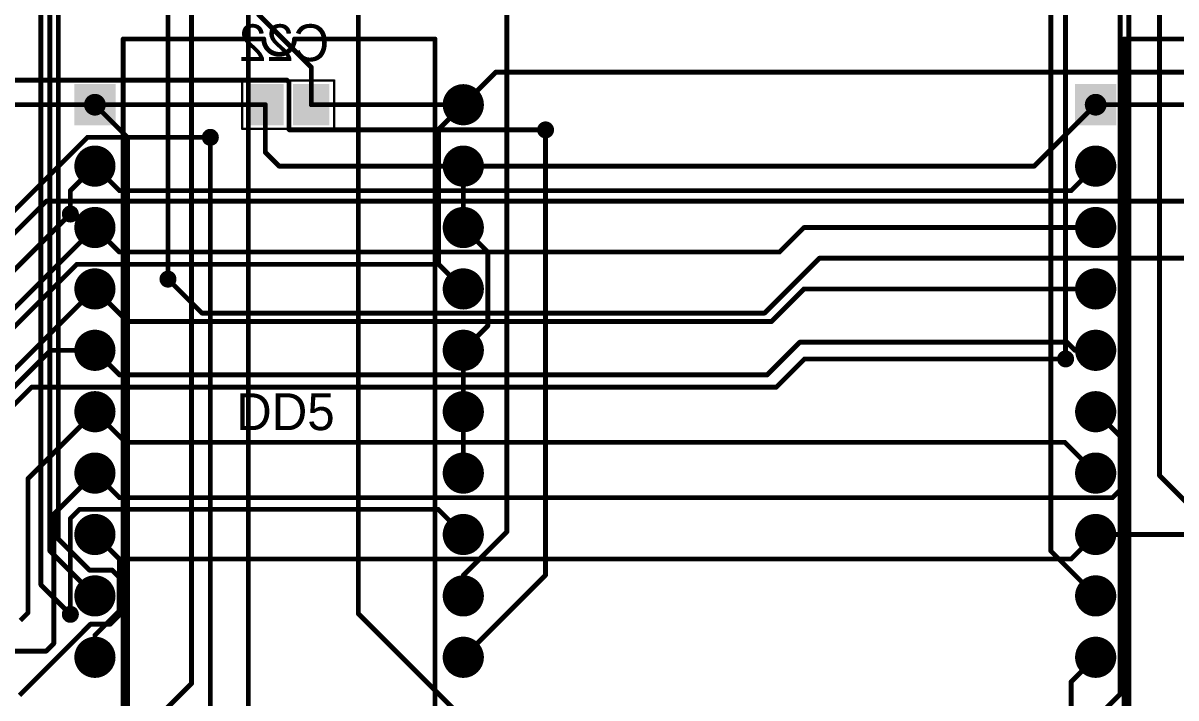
# Model space of a CAD drawing. Header units: millimetres. Extents: x 242 to 402, y 147 to 267.
# Drawn here: x 299.92 to 347.62, y 172.69 to 200.61 of the extents above; entities that cross this region are included whole.
import ezdxf

# ---------------------------------------------------------------- set-up
doc = ezdxf.new("R2010")
doc.units = ezdxf.units.MM
for name, color, linetype in [('BottomLayer', 5, 'Continuous'), ('BottomOverlay', 54, 'Continuous'), ('BottomPaste', 16, 'Continuous'), ('BottomSolder', 6, 'Continuous'), ('MultiLayer', 9, 'Continuous'), ('PadHoleLayer', 156, 'Continuous'), ('TopLayer', 1, 'Continuous'), ('TopOverlay', 2, 'Continuous'), ('TopSolder', 216, 'Continuous'), ('ViaHoleLayer', 16, 'Continuous')]:
    doc.layers.add(name, color=color, linetype=linetype)

msp = doc.modelspace()

# ---------------------------------------------------------------- linework, layer by layer
at = {"layer": 'BottomLayer', "const_width": 0.2}
for points in [[(309.639, 200.99), (311.846, 198.783)], [(311.846, 197.231), (311.846, 198.783)], [(318.135, 197.231), (319.485, 198.581)], [(319.485, 198.581), (352.762, 198.581)], [(294.97, 198.247), (310.845, 198.247)], [(310.845, 198.247), (310.921, 198.171)], [(310.921, 196.215), (310.921, 198.171)], [(296.761, 197.231), (302.895, 197.231)], [(302.895, 197.231), (309.946, 197.231)], [(309.946, 195.26), (309.946, 197.231)], [(311.846, 197.231), (318.135, 197.231)], [(341.757, 194.691), (344.297, 197.231)], [(344.297, 197.231), (351.221, 197.231)], [(310.921, 196.215), (310.947, 196.19)], [(310.947, 196.19), (321.539, 196.19)], [(295.809, 189.104), (302.586, 195.881)], [(302.586, 195.881), (307.67, 195.881)], [(309.946, 195.26), (310.515, 194.691)], [(302.895, 194.691), (303.911, 193.675)], [(310.515, 194.691), (318.135, 194.691)], [(318.135, 194.691), (341.757, 194.691)], [(343.281, 193.675), (344.297, 194.691)], [(303.911, 193.675), (343.281, 193.675)], [(296.159, 188.514), (300.888, 193.243)], [(300.888, 193.243), (356.514, 193.243)], [(292.049, 182.88), (301.879, 192.71)], [(291.027, 180.283), (302.895, 192.151)], [(302.895, 192.151), (303.911, 191.135)], [(331.216, 191.135), (332.232, 192.151)], [(332.232, 192.151), (344.297, 192.151)], [(303.911, 191.135), (331.216, 191.135)], [(330.597, 188.611), (332.867, 190.881)], [(332.867, 190.881), (360.718, 190.881)], [(293.563, 182.044), (302.146, 190.627)], [(302.146, 190.627), (317.119, 190.627)], [(317.119, 190.627), (318.135, 189.611)], [(305.918, 190.017), (307.324, 188.611)], [(293.841, 180.557), (302.895, 189.611)], [(302.895, 189.611), (304.245, 188.261)], [(330.882, 188.261), (332.232, 189.611)], [(332.232, 189.611), (344.297, 189.611)], [(307.324, 188.611), (330.597, 188.611)], [(304.245, 188.261), (330.882, 188.261)], [(330.708, 186.055), (332.061, 187.408)], [(332.061, 187.408), (343.106, 187.408)], [(343.106, 187.408), (343.443, 187.071)], [(294.191, 180.195), (301.067, 187.071)], [(301.067, 187.071), (302.895, 187.071)], [(302.895, 187.071), (303.911, 186.055)], [(343.443, 187.071), (344.297, 187.071)], [(331.089, 185.547), (332.257, 186.715)], [(332.257, 186.715), (343.052, 186.715)], [(303.911, 186.055), (330.708, 186.055)], [(295.123, 180.391), (300.279, 185.547)], [(300.279, 185.547), (331.089, 185.547)], [(300.126, 181.762), (302.895, 184.531)], [(302.895, 184.531), (304.165, 183.261)], [(344.297, 184.531), (345.313, 183.515)], [(304.165, 183.261), (343.027, 183.261)], [(343.027, 183.261), (344.297, 181.991)], [(345.313, 181.292), (345.313, 183.515)], [(300.126, 176.213), (300.126, 181.762)], [(301.193, 180.289), (302.895, 181.991)], [(302.895, 181.991), (303.911, 180.975)], [(344.995, 180.975), (345.313, 181.292)], [(303.911, 180.975), (344.995, 180.975)], [(301.193, 174.942), (301.193, 180.289)], [(301.879, 180.111), (302.26, 180.492)], [(302.26, 180.492), (317.094, 180.492)], [(317.094, 180.492), (318.135, 179.451)], [(301.879, 176.149), (301.879, 180.111)], [(302.895, 179.451), (303.911, 178.435)], [(343.281, 178.435), (344.297, 179.451)], [(344.297, 179.451), (352.577, 179.451)], [(303.911, 178.435), (343.281, 178.435)], [(303.911, 176.124), (303.911, 178.435)], [(299.809, 175.895), (300.126, 176.213)], [(303.53, 175.743), (303.911, 176.124)], [(299.771, 172.796), (302.717, 175.743)], [(302.717, 175.743), (303.53, 175.743)], [(296.913, 174.625), (300.876, 174.625)], [(300.876, 174.625), (301.193, 174.942)]]:
    msp.add_lwpolyline(points, dxfattribs=at)
at = {"layer": 'BottomLayer'}
for points, const_width in [([(311.796, 198.783, 1), (311.896, 198.783, 1)], 0.1), ([(311.796, 198.783, 1), (311.896, 198.783, 1)], 0.1), ([(319.435, 198.581, 1), (319.535, 198.581, 1)], 0.1), ([(319.435, 198.581, 1), (319.535, 198.581, 1)], 0.1), ([(310.795, 198.247, 1), (310.895, 198.247, 1)], 0.1), ([(310.795, 198.247, 1), (310.895, 198.247, 1)], 0.1), ([(310.871, 198.171, 1), (310.971, 198.171, 1)], 0.1), ([(310.871, 198.171, 1), (310.971, 198.171, 1)], 0.1), ([(317.76, 197.231, 1), (318.51, 197.231, 1)], 0.75), ([(302.845, 197.231, 1), (302.945, 197.231, 1)], 0.1), ([(302.845, 197.231, 1), (302.945, 197.231, 1)], 0.1), ([(309.896, 197.231, 1), (309.996, 197.231, 1)], 0.1), ([(309.896, 197.231, 1), (309.996, 197.231, 1)], 0.1), ([(311.796, 197.231, 1), (311.896, 197.231, 1)], 0.1), ([(311.796, 197.231, 1), (311.896, 197.231, 1)], 0.1), ([(318.085, 197.231, 1), (318.185, 197.231, 1)], 0.1), ([(318.085, 197.231, 1), (318.185, 197.231, 1)], 0.1), ([(344.247, 197.231, 1), (344.347, 197.231, 1)], 0.1), ([(344.247, 197.231, 1), (344.347, 197.231, 1)], 0.1), ([(307.545, 195.881, 1), (307.795, 195.881, 1)], 0.25), ([(310.871, 196.215, 1), (310.971, 196.215, 1)], 0.1), ([(310.871, 196.215, 1), (310.971, 196.215, 1)], 0.1), ([(310.897, 196.19, 1), (310.997, 196.19, 1)], 0.1), ([(310.897, 196.19, 1), (310.997, 196.19, 1)], 0.1), ([(321.414, 196.19, 1), (321.664, 196.19, 1)], 0.25), ([(321.489, 196.19, 1), (321.589, 196.19, 1)], 0.1), ([(302.536, 195.881, 1), (302.636, 195.881, 1)], 0.1), ([(302.536, 195.881, 1), (302.636, 195.881, 1)], 0.1), ([(307.62, 195.881, 1), (307.72, 195.881, 1)], 0.1), ([(302.52, 194.691, 1), (303.27, 194.691, 1)], 0.75), ([(309.896, 195.26, 1), (309.996, 195.26, 1)], 0.1), ([(309.896, 195.26, 1), (309.996, 195.26, 1)], 0.1), ([(317.76, 194.691, 1), (318.51, 194.691, 1)], 0.75), ([(343.922, 194.691, 1), (344.672, 194.691, 1)], 0.75), ([(302.845, 194.691, 1), (302.945, 194.691, 1)], 0.1), ([(310.465, 194.691, 1), (310.565, 194.691, 1)], 0.1), ([(310.465, 194.691, 1), (310.565, 194.691, 1)], 0.1), ([(318.085, 194.691, 1), (318.185, 194.691, 1)], 0.1), ([(318.085, 194.691, 1), (318.185, 194.691, 1)], 0.1), ([(341.707, 194.691, 1), (341.807, 194.691, 1)], 0.1), ([(341.707, 194.691, 1), (341.807, 194.691, 1)], 0.1), ([(344.247, 194.691, 1), (344.347, 194.691, 1)], 0.1), ([(303.861, 193.675, 1), (303.961, 193.675, 1)], 0.1), ([(303.861, 193.675, 1), (303.961, 193.675, 1)], 0.1), ([(343.231, 193.675, 1), (343.331, 193.675, 1)], 0.1), ([(343.231, 193.675, 1), (343.331, 193.675, 1)], 0.1), ([(300.838, 193.243, 1), (300.938, 193.243, 1)], 0.1), ([(300.838, 193.243, 1), (300.938, 193.243, 1)], 0.1), ([(301.754, 192.71, 1), (302.004, 192.71, 1)], 0.25), ([(301.829, 192.71, 1), (301.929, 192.71, 1)], 0.1), ([(302.52, 192.151, 1), (303.27, 192.151, 1)], 0.75), ([(317.76, 192.151, 1), (318.51, 192.151, 1)], 0.75), ([(343.922, 192.151, 1), (344.672, 192.151, 1)], 0.75), ([(302.845, 192.151, 1), (302.945, 192.151, 1)], 0.1), ([(302.845, 192.151, 1), (302.945, 192.151, 1)], 0.1), ([(332.182, 192.151, 1), (332.282, 192.151, 1)], 0.1), ([(332.182, 192.151, 1), (332.282, 192.151, 1)], 0.1), ([(344.247, 192.151, 1), (344.347, 192.151, 1)], 0.1), ([(303.861, 191.135, 1), (303.961, 191.135, 1)], 0.1), ([(303.861, 191.135, 1), (303.961, 191.135, 1)], 0.1), ([(331.166, 191.135, 1), (331.266, 191.135, 1)], 0.1), ([(331.166, 191.135, 1), (331.266, 191.135, 1)], 0.1), ([(332.817, 190.881, 1), (332.917, 190.881, 1)], 0.1), ([(332.817, 190.881, 1), (332.917, 190.881, 1)], 0.1), ([(302.096, 190.627, 1), (302.196, 190.627, 1)], 0.1), ([(302.096, 190.627, 1), (302.196, 190.627, 1)], 0.1), ([(302.52, 189.611, 1), (303.27, 189.611, 1)], 0.75), ([(317.069, 190.627, 1), (317.169, 190.627, 1)], 0.1), ([(317.069, 190.627, 1), (317.169, 190.627, 1)], 0.1), ([(317.76, 189.611, 1), (318.51, 189.611, 1)], 0.75), ([(343.922, 189.611, 1), (344.672, 189.611, 1)], 0.75), ([(305.793, 190.017, 1), (306.043, 190.017, 1)], 0.25), ([(305.868, 190.017, 1), (305.968, 190.017, 1)], 0.1), ([(302.845, 189.611, 1), (302.945, 189.611, 1)], 0.1), ([(302.845, 189.611, 1), (302.945, 189.611, 1)], 0.1), ([(318.085, 189.611, 1), (318.185, 189.611, 1)], 0.1), ([(332.182, 189.611, 1), (332.282, 189.611, 1)], 0.1), ([(332.182, 189.611, 1), (332.282, 189.611, 1)], 0.1), ([(344.247, 189.611, 1), (344.347, 189.611, 1)], 0.1), ([(307.274, 188.611, 1), (307.374, 188.611, 1)], 0.1), ([(307.274, 188.611, 1), (307.374, 188.611, 1)], 0.1), ([(330.547, 188.611, 1), (330.647, 188.611, 1)], 0.1), ([(330.547, 188.611, 1), (330.647, 188.611, 1)], 0.1), ([(304.195, 188.261, 1), (304.295, 188.261, 1)], 0.1), ([(304.195, 188.261, 1), (304.295, 188.261, 1)], 0.1), ([(330.832, 188.261, 1), (330.932, 188.261, 1)], 0.1), ([(330.832, 188.261, 1), (330.932, 188.261, 1)], 0.1), ([(302.52, 187.071, 1), (303.27, 187.071, 1)], 0.75), ([(317.76, 187.071, 1), (318.51, 187.071, 1)], 0.75), ([(332.011, 187.408, 1), (332.111, 187.408, 1)], 0.1), ([(332.011, 187.408, 1), (332.111, 187.408, 1)], 0.1), ([(343.056, 187.408, 1), (343.156, 187.408, 1)], 0.1), ([(343.056, 187.408, 1), (343.156, 187.408, 1)], 0.1), ([(343.922, 187.071, 1), (344.672, 187.071, 1)], 0.75), ([(301.017, 187.071, 1), (301.117, 187.071, 1)], 0.1), ([(301.017, 187.071, 1), (301.117, 187.071, 1)], 0.1), ([(302.845, 187.071, 1), (302.945, 187.071, 1)], 0.1), ([(302.845, 187.071, 1), (302.945, 187.071, 1)], 0.1), ([(343.393, 187.071, 1), (343.493, 187.071, 1)], 0.1), ([(343.393, 187.071, 1), (343.493, 187.071, 1)], 0.1), ([(344.247, 187.071, 1), (344.347, 187.071, 1)], 0.1), ([(332.207, 186.715, 1), (332.307, 186.715, 1)], 0.1), ([(332.207, 186.715, 1), (332.307, 186.715, 1)], 0.1), ([(342.927, 186.715, 1), (343.177, 186.715, 1)], 0.25), ([(343.002, 186.715, 1), (343.102, 186.715, 1)], 0.1), ([(303.861, 186.055, 1), (303.961, 186.055, 1)], 0.1), ([(303.861, 186.055, 1), (303.961, 186.055, 1)], 0.1), ([(330.658, 186.055, 1), (330.758, 186.055, 1)], 0.1), ([(330.658, 186.055, 1), (330.758, 186.055, 1)], 0.1), ([(300.229, 185.547, 1), (300.329, 185.547, 1)], 0.1), ([(300.229, 185.547, 1), (300.329, 185.547, 1)], 0.1), ([(331.039, 185.547, 1), (331.139, 185.547, 1)], 0.1), ([(331.039, 185.547, 1), (331.139, 185.547, 1)], 0.1), ([(302.52, 184.531, 1), (303.27, 184.531, 1)], 0.75), ([(317.76, 184.531, 1), (318.51, 184.531, 1)], 0.75), ([(343.922, 184.531, 1), (344.672, 184.531, 1)], 0.75), ([(302.845, 184.531, 1), (302.945, 184.531, 1)], 0.1), ([(302.845, 184.531, 1), (302.945, 184.531, 1)], 0.1), ([(344.247, 184.531, 1), (344.347, 184.531, 1)], 0.1), ([(304.115, 183.261, 1), (304.215, 183.261, 1)], 0.1), ([(304.115, 183.261, 1), (304.215, 183.261, 1)], 0.1), ([(342.977, 183.261, 1), (343.077, 183.261, 1)], 0.1), ([(342.977, 183.261, 1), (343.077, 183.261, 1)], 0.1), ([(345.263, 183.515, 1), (345.363, 183.515, 1)], 0.1), ([(345.263, 183.515, 1), (345.363, 183.515, 1)], 0.1), ([(302.52, 181.991, 1), (303.27, 181.991, 1)], 0.75), ([(317.76, 181.991, 1), (318.51, 181.991, 1)], 0.75), ([(343.922, 181.991, 1), (344.672, 181.991, 1)], 0.75), ([(300.076, 181.762, 1), (300.176, 181.762, 1)], 0.1), ([(300.076, 181.762, 1), (300.176, 181.762, 1)], 0.1), ([(302.845, 181.991, 1), (302.945, 181.991, 1)], 0.1), ([(302.845, 181.991, 1), (302.945, 181.991, 1)], 0.1), ([(344.247, 181.991, 1), (344.347, 181.991, 1)], 0.1), ([(345.263, 181.292, 1), (345.363, 181.292, 1)], 0.1), ([(345.263, 181.292, 1), (345.363, 181.292, 1)], 0.1), ([(303.861, 180.975, 1), (303.961, 180.975, 1)], 0.1), ([(303.861, 180.975, 1), (303.961, 180.975, 1)], 0.1), ([(344.946, 180.975, 1), (345.045, 180.975, 1)], 0.1), ([(344.946, 180.975, 1), (345.045, 180.975, 1)], 0.1), ([(301.143, 180.289, 1), (301.243, 180.289, 1)], 0.1), ([(301.143, 180.289, 1), (301.243, 180.289, 1)], 0.1), ([(302.21, 180.492, 1), (302.31, 180.492, 1)], 0.1), ([(302.21, 180.492, 1), (302.31, 180.492, 1)], 0.1), ([(317.044, 180.492, 1), (317.144, 180.492, 1)], 0.1), ([(317.044, 180.492, 1), (317.144, 180.492, 1)], 0.1), ([(301.829, 180.111, 1), (301.929, 180.111, 1)], 0.1), ([(301.829, 180.111, 1), (301.929, 180.111, 1)], 0.1), ([(302.52, 179.451, 1), (303.27, 179.451, 1)], 0.75), ([(317.76, 179.451, 1), (318.51, 179.451, 1)], 0.75), ([(343.922, 179.451, 1), (344.672, 179.451, 1)], 0.75), ([(302.845, 179.451, 1), (302.945, 179.451, 1)], 0.1), ([(318.085, 179.451, 1), (318.185, 179.451, 1)], 0.1), ([(344.247, 179.451, 1), (344.347, 179.451, 1)], 0.1), ([(344.247, 179.451, 1), (344.347, 179.451, 1)], 0.1), ([(303.861, 178.435, 1), (303.961, 178.435, 1)], 0.1), ([(303.861, 178.435, 1), (303.961, 178.435, 1)], 0.1), ([(303.861, 178.435, 1), (303.961, 178.435, 1)], 0.1), ([(343.231, 178.435, 1), (343.331, 178.435, 1)], 0.1), ([(343.231, 178.435, 1), (343.331, 178.435, 1)], 0.1), ([(302.52, 176.911, 1), (303.27, 176.911, 1)], 0.75), ([(317.76, 176.911, 1), (318.51, 176.911, 1)], 0.75), ([(343.922, 176.911, 1), (344.672, 176.911, 1)], 0.75), ([(300.076, 176.213, 1), (300.176, 176.213, 1)], 0.1), ([(300.076, 176.213, 1), (300.176, 176.213, 1)], 0.1), ([(301.754, 176.149, 1), (302.004, 176.149, 1)], 0.25), ([(301.829, 176.149, 1), (301.929, 176.149, 1)], 0.1), ([(303.861, 176.124, 1), (303.961, 176.124, 1)], 0.1), ([(303.861, 176.124, 1), (303.961, 176.124, 1)], 0.1), ([(302.667, 175.743, 1), (302.767, 175.743, 1)], 0.1), ([(302.667, 175.743, 1), (302.767, 175.743, 1)], 0.1), ([(303.48, 175.743, 1), (303.58, 175.743, 1)], 0.1), ([(303.48, 175.743, 1), (303.58, 175.743, 1)], 0.1), ([(302.52, 174.371, 1), (303.27, 174.371, 1)], 0.75), ([(317.76, 174.371, 1), (318.51, 174.371, 1)], 0.75), ([(343.922, 174.371, 1), (344.672, 174.371, 1)], 0.75), ([(300.826, 174.625, 1), (300.926, 174.625, 1)], 0.1), ([(300.826, 174.625, 1), (300.926, 174.625, 1)], 0.1), ([(301.143, 174.942, 1), (301.243, 174.942, 1)], 0.1), ([(301.143, 174.942, 1), (301.243, 174.942, 1)], 0.1)]:
    msp.add_lwpolyline(points, format="xyb", close=True, dxfattribs=dict(at, const_width=const_width))
for points in [[(302.145, 196.481), (303.645, 196.481), (302.145, 197.981), (303.645, 197.981)], [(310.596, 196.481), (310.596, 197.981), (309.296, 196.481), (309.296, 197.981)], [(312.496, 196.481), (312.496, 197.981), (311.196, 196.481), (311.196, 197.981)], [(343.547, 196.481), (345.047, 196.481), (343.547, 197.981), (345.047, 197.981)]]:
    msp.add_solid(points, dxfattribs=at)
at = {"layer": 'BottomOverlay', "const_width": 0.1}
for points in [[(308.991, 198.231), (312.796, 198.231)], [(308.991, 196.231), (308.991, 198.231)], [(312.796, 198.131), (312.796, 198.231)], [(312.796, 196.231), (312.796, 198.131)], [(308.991, 196.231), (312.796, 196.231)]]:
    msp.add_lwpolyline(points, dxfattribs=at)
at = {"layer": 'BottomOverlay', "const_width": 0.05}
for points in [[(308.966, 198.231, 1), (309.016, 198.231, 1)], [(308.966, 198.231, 1), (309.016, 198.231, 1)], [(312.771, 198.231, 1), (312.821, 198.231, 1)], [(312.771, 198.231, 1), (312.821, 198.231, 1)], [(312.771, 198.131, 1), (312.821, 198.131, 1)], [(312.771, 198.131, 1), (312.821, 198.131, 1)], [(308.966, 196.231, 1), (309.016, 196.231, 1)], [(308.966, 196.231, 1), (309.016, 196.231, 1)], [(312.771, 196.231, 1), (312.821, 196.231, 1)], [(312.771, 196.231, 1), (312.821, 196.231, 1)]]:
    msp.add_lwpolyline(points, format="xyb", close=True, dxfattribs=at)
at = {"layer": 'BottomPaste'}
for points in [[(310.596, 196.481), (310.596, 197.981), (309.296, 196.481), (309.296, 197.981)], [(312.496, 196.481), (312.496, 197.981), (311.196, 196.481), (311.196, 197.981)]]:
    msp.add_solid(points, dxfattribs=at)
at = {"layer": 'BottomSolder'}
for points, const_width in [([(317.709, 197.231, 1), (318.561, 197.231, 1)], 0.852), ([(321.363, 196.19, 1), (321.714, 196.19, 1)], 0.352), ([(307.494, 195.881, 1), (307.846, 195.881, 1)], 0.352), ([(302.469, 194.691, 1), (303.321, 194.691, 1)], 0.852), ([(317.709, 194.691, 1), (318.561, 194.691, 1)], 0.852), ([(343.871, 194.691, 1), (344.723, 194.691, 1)], 0.852), ([(301.703, 192.71, 1), (302.055, 192.71, 1)], 0.352), ([(302.469, 192.151, 1), (303.321, 192.151, 1)], 0.852), ([(317.709, 192.151, 1), (318.561, 192.151, 1)], 0.852), ([(343.871, 192.151, 1), (344.723, 192.151, 1)], 0.852), ([(302.469, 189.611, 1), (303.321, 189.611, 1)], 0.852), ([(305.742, 190.017, 1), (306.093, 190.017, 1)], 0.352), ([(317.709, 189.611, 1), (318.561, 189.611, 1)], 0.852), ([(343.871, 189.611, 1), (344.723, 189.611, 1)], 0.852), ([(302.469, 187.071, 1), (303.321, 187.071, 1)], 0.852), ([(317.709, 187.071, 1), (318.561, 187.071, 1)], 0.852), ([(343.871, 187.071, 1), (344.723, 187.071, 1)], 0.852), ([(342.877, 186.715, 1), (343.228, 186.715, 1)], 0.352), ([(302.469, 184.531, 1), (303.321, 184.531, 1)], 0.852), ([(317.709, 184.531, 1), (318.561, 184.531, 1)], 0.852), ([(343.871, 184.531, 1), (344.723, 184.531, 1)], 0.852), ([(302.469, 181.991, 1), (303.321, 181.991, 1)], 0.852), ([(317.709, 181.991, 1), (318.561, 181.991, 1)], 0.852), ([(343.871, 181.991, 1), (344.723, 181.991, 1)], 0.852), ([(302.469, 179.451, 1), (303.321, 179.451, 1)], 0.852), ([(317.709, 179.451, 1), (318.561, 179.451, 1)], 0.852), ([(343.871, 179.451, 1), (344.723, 179.451, 1)], 0.852), ([(302.469, 176.911, 1), (303.321, 176.911, 1)], 0.852), ([(317.709, 176.911, 1), (318.561, 176.911, 1)], 0.852), ([(343.871, 176.911, 1), (344.723, 176.911, 1)], 0.852), ([(301.703, 176.149, 1), (302.055, 176.149, 1)], 0.352), ([(302.469, 174.371, 1), (303.321, 174.371, 1)], 0.852), ([(317.709, 174.371, 1), (318.561, 174.371, 1)], 0.852), ([(343.871, 174.371, 1), (344.723, 174.371, 1)], 0.852)]:
    msp.add_lwpolyline(points, format="xyb", close=True, dxfattribs=dict(at, const_width=const_width))
for points in [[(302.043, 196.379), (303.747, 196.379), (302.043, 198.083), (303.747, 198.083)], [(310.698, 196.379), (310.698, 198.083), (309.194, 196.379), (309.194, 198.083)], [(312.598, 196.379), (312.598, 198.083), (311.094, 196.379), (311.094, 198.083)], [(343.445, 196.379), (345.149, 196.379), (343.445, 198.083), (345.149, 198.083)]]:
    msp.add_solid(points, dxfattribs=at)
at = {"layer": 'MultiLayer', "const_width": 0.25}
for points in [[(307.545, 195.881, 1), (307.795, 195.881, 1)], [(321.414, 196.19, 1), (321.664, 196.19, 1)], [(301.754, 192.71, 1), (302.004, 192.71, 1)], [(305.793, 190.017, 1), (306.043, 190.017, 1)], [(342.927, 186.715, 1), (343.177, 186.715, 1)], [(301.754, 176.149, 1), (302.004, 176.149, 1)]]:
    msp.add_lwpolyline(points, format="xyb", close=True, dxfattribs=at)
at = {"layer": 'PadHoleLayer', "const_width": 0.45}
for points in [[(302.67, 197.231, 1), (303.12, 197.231, 1)], [(317.91, 197.231, 1), (318.36, 197.231, 1)], [(344.072, 197.231, 1), (344.522, 197.231, 1)], [(302.67, 194.691, 1), (303.12, 194.691, 1)], [(317.91, 194.691, 1), (318.36, 194.691, 1)], [(344.072, 194.691, 1), (344.522, 194.691, 1)], [(302.67, 192.151, 1), (303.12, 192.151, 1)], [(317.91, 192.151, 1), (318.36, 192.151, 1)], [(344.072, 192.151, 1), (344.522, 192.151, 1)], [(302.67, 189.611, 1), (303.12, 189.611, 1)], [(317.91, 189.611, 1), (318.36, 189.611, 1)], [(344.072, 189.611, 1), (344.522, 189.611, 1)], [(302.67, 187.071, 1), (303.12, 187.071, 1)], [(317.91, 187.071, 1), (318.36, 187.071, 1)], [(344.072, 187.071, 1), (344.522, 187.071, 1)], [(302.67, 184.531, 1), (303.12, 184.531, 1)], [(317.91, 184.531, 1), (318.36, 184.531, 1)], [(344.072, 184.531, 1), (344.522, 184.531, 1)], [(302.67, 181.991, 1), (303.12, 181.991, 1)], [(317.91, 181.991, 1), (318.36, 181.991, 1)], [(344.072, 181.991, 1), (344.522, 181.991, 1)], [(302.67, 179.451, 1), (303.12, 179.451, 1)], [(317.91, 179.451, 1), (318.36, 179.451, 1)], [(344.072, 179.451, 1), (344.522, 179.451, 1)], [(302.67, 176.911, 1), (303.12, 176.911, 1)], [(317.91, 176.911, 1), (318.36, 176.911, 1)], [(344.072, 176.911, 1), (344.522, 176.911, 1)], [(302.67, 174.371, 1), (303.12, 174.371, 1)], [(317.91, 174.371, 1), (318.36, 174.371, 1)], [(344.072, 174.371, 1), (344.522, 174.371, 1)]]:
    msp.add_lwpolyline(points, format="xyb", close=True, dxfattribs=at)
at = {"layer": 'TopLayer', "const_width": 0.2}
for points in [[(319.938, 179.565), (319.938, 233.46)], [(346.939, 181.889), (346.939, 227.736)], [(345.669, 171.107), (345.669, 226.314)], [(343.052, 186.715), (343.052, 224.282)], [(342.443, 178.765), (342.443, 224.028)], [(345.313, 172.847), (345.313, 222.961)], [(300.66, 177.368), (300.66, 220.243)], [(301.029, 178.777), (301.029, 218.098)], [(301.379, 179.265), (301.379, 212.377)], [(305.918, 190.017), (305.918, 205.689)], [(313.792, 176.174), (313.792, 204.521)], [(306.893, 173.289), (306.893, 204.343)], [(309.245, 151.219), (309.245, 201.447)], [(302.895, 197.231), (304.245, 195.881)], [(317.119, 196.215), (318.135, 197.231)], [(317.119, 190.627), (317.119, 196.215)], [(321.539, 177.775), (321.539, 196.19)], [(304.245, 170.641), (304.245, 195.881)], [(307.67, 170.307), (307.67, 195.881)], [(301.879, 193.675), (302.895, 194.691)], [(318.135, 192.151), (318.135, 194.691)], [(301.879, 192.71), (301.879, 193.675)], [(318.135, 192.151), (319.151, 191.135)], [(319.151, 188.087), (319.151, 191.135)], [(317.119, 190.627), (318.135, 189.611)], [(318.135, 187.071), (319.151, 188.087)], [(318.135, 184.531), (318.135, 187.071)], [(318.135, 181.991), (318.135, 184.531)], [(346.939, 181.889), (359.537, 169.291)], [(301.379, 179.265), (302.666, 177.978)], [(318.135, 177.762), (319.938, 179.565)], [(301.029, 178.777), (302.895, 176.911)], [(342.443, 178.765), (344.297, 176.911)], [(302.666, 177.978), (303.606, 177.978)], [(303.606, 177.978), (303.895, 177.689)], [(300.66, 177.368), (301.879, 176.149)], [(303.895, 176.285), (303.895, 177.689)], [(318.135, 174.371), (321.539, 177.775)], [(318.135, 176.911), (318.135, 177.762)], [(302.895, 175.285), (303.895, 176.285)], [(313.792, 176.174), (318.135, 171.831)], [(302.895, 174.371), (302.895, 175.285)], [(343.281, 173.355), (344.297, 174.371)], [(304.245, 170.641), (306.893, 173.289)], [(343.281, 171.132), (343.281, 173.355)], [(344.297, 171.831), (345.313, 172.847)]]:
    msp.add_lwpolyline(points, dxfattribs=at)
at = {"layer": 'TopLayer'}
for points, const_width in [([(317.76, 197.231, 1), (318.51, 197.231, 1)], 0.75), ([(302.845, 197.231, 1), (302.945, 197.231, 1)], 0.1), ([(318.085, 197.231, 1), (318.185, 197.231, 1)], 0.1), ([(307.545, 195.881, 1), (307.795, 195.881, 1)], 0.25), ([(317.069, 196.215, 1), (317.169, 196.215, 1)], 0.1), ([(317.069, 196.215, 1), (317.169, 196.215, 1)], 0.1), ([(321.414, 196.19, 1), (321.664, 196.19, 1)], 0.25), ([(321.489, 196.19, 1), (321.589, 196.19, 1)], 0.1), ([(304.195, 195.881, 1), (304.295, 195.881, 1)], 0.1), ([(304.195, 195.881, 1), (304.295, 195.881, 1)], 0.1), ([(307.62, 195.881, 1), (307.72, 195.881, 1)], 0.1), ([(302.52, 194.691, 1), (303.27, 194.691, 1)], 0.75), ([(317.76, 194.691, 1), (318.51, 194.691, 1)], 0.75), ([(343.922, 194.691, 1), (344.672, 194.691, 1)], 0.75), ([(302.845, 194.691, 1), (302.945, 194.691, 1)], 0.1), ([(318.085, 194.691, 1), (318.185, 194.691, 1)], 0.1), ([(301.829, 193.675, 1), (301.929, 193.675, 1)], 0.1), ([(301.829, 193.675, 1), (301.929, 193.675, 1)], 0.1), ([(301.754, 192.71, 1), (302.004, 192.71, 1)], 0.25), ([(301.829, 192.71, 1), (301.929, 192.71, 1)], 0.1), ([(302.52, 192.151, 1), (303.27, 192.151, 1)], 0.75), ([(317.76, 192.151, 1), (318.51, 192.151, 1)], 0.75), ([(343.922, 192.151, 1), (344.672, 192.151, 1)], 0.75), ([(318.085, 192.151, 1), (318.185, 192.151, 1)], 0.1), ([(318.085, 192.151, 1), (318.185, 192.151, 1)], 0.1), ([(319.101, 191.135, 1), (319.201, 191.135, 1)], 0.1), ([(319.101, 191.135, 1), (319.201, 191.135, 1)], 0.1), ([(302.52, 189.611, 1), (303.27, 189.611, 1)], 0.75), ([(317.069, 190.627, 1), (317.169, 190.627, 1)], 0.1), ([(317.069, 190.627, 1), (317.169, 190.627, 1)], 0.1), ([(317.76, 189.611, 1), (318.51, 189.611, 1)], 0.75), ([(343.922, 189.611, 1), (344.672, 189.611, 1)], 0.75), ([(305.793, 190.017, 1), (306.043, 190.017, 1)], 0.25), ([(305.868, 190.017, 1), (305.968, 190.017, 1)], 0.1), ([(318.085, 189.611, 1), (318.185, 189.611, 1)], 0.1), ([(319.101, 188.087, 1), (319.201, 188.087, 1)], 0.1), ([(319.101, 188.087, 1), (319.201, 188.087, 1)], 0.1), ([(302.52, 187.071, 1), (303.27, 187.071, 1)], 0.75), ([(317.76, 187.071, 1), (318.51, 187.071, 1)], 0.75), ([(343.922, 187.071, 1), (344.672, 187.071, 1)], 0.75), ([(318.085, 187.071, 1), (318.185, 187.071, 1)], 0.1), ([(318.085, 187.071, 1), (318.185, 187.071, 1)], 0.1), ([(342.927, 186.715, 1), (343.177, 186.715, 1)], 0.25), ([(343.002, 186.715, 1), (343.102, 186.715, 1)], 0.1), ([(302.52, 184.531, 1), (303.27, 184.531, 1)], 0.75), ([(317.76, 184.531, 1), (318.51, 184.531, 1)], 0.75), ([(343.922, 184.531, 1), (344.672, 184.531, 1)], 0.75), ([(318.085, 184.531, 1), (318.185, 184.531, 1)], 0.1), ([(318.085, 184.531, 1), (318.185, 184.531, 1)], 0.1), ([(302.52, 181.991, 1), (303.27, 181.991, 1)], 0.75), ([(317.76, 181.991, 1), (318.51, 181.991, 1)], 0.75), ([(343.922, 181.991, 1), (344.672, 181.991, 1)], 0.75), ([(318.085, 181.991, 1), (318.185, 181.991, 1)], 0.1), ([(346.889, 181.889, 1), (346.989, 181.889, 1)], 0.1), ([(346.889, 181.889, 1), (346.989, 181.889, 1)], 0.1), ([(302.52, 179.451, 1), (303.27, 179.451, 1)], 0.75), ([(317.76, 179.451, 1), (318.51, 179.451, 1)], 0.75), ([(343.922, 179.451, 1), (344.672, 179.451, 1)], 0.75), ([(301.329, 179.265, 1), (301.429, 179.265, 1)], 0.1), ([(301.329, 179.265, 1), (301.429, 179.265, 1)], 0.1), ([(319.888, 179.565, 1), (319.988, 179.565, 1)], 0.1), ([(319.888, 179.565, 1), (319.988, 179.565, 1)], 0.1), ([(300.979, 178.777, 1), (301.079, 178.777, 1)], 0.1), ([(300.979, 178.777, 1), (301.079, 178.777, 1)], 0.1), ([(342.393, 178.765, 1), (342.493, 178.765, 1)], 0.1), ([(342.393, 178.765, 1), (342.493, 178.765, 1)], 0.1), ([(302.616, 177.978, 1), (302.716, 177.978, 1)], 0.1), ([(302.616, 177.978, 1), (302.716, 177.978, 1)], 0.1), ([(303.556, 177.978, 1), (303.656, 177.978, 1)], 0.1), ([(303.556, 177.978, 1), (303.656, 177.978, 1)], 0.1), ([(300.61, 177.368, 1), (300.71, 177.368, 1)], 0.1), ([(300.61, 177.368, 1), (300.71, 177.368, 1)], 0.1), ([(302.52, 176.911, 1), (303.27, 176.911, 1)], 0.75), ([(303.845, 177.689, 1), (303.945, 177.689, 1)], 0.1), ([(303.845, 177.689, 1), (303.945, 177.689, 1)], 0.1), ([(317.76, 176.911, 1), (318.51, 176.911, 1)], 0.75), ([(318.085, 177.762, 1), (318.185, 177.762, 1)], 0.1), ([(318.085, 177.762, 1), (318.185, 177.762, 1)], 0.1), ([(321.489, 177.775, 1), (321.589, 177.775, 1)], 0.1), ([(321.489, 177.775, 1), (321.589, 177.775, 1)], 0.1), ([(343.922, 176.911, 1), (344.672, 176.911, 1)], 0.75), ([(302.845, 176.911, 1), (302.945, 176.911, 1)], 0.1), ([(318.085, 176.911, 1), (318.185, 176.911, 1)], 0.1), ([(344.247, 176.911, 1), (344.347, 176.911, 1)], 0.1), ([(301.754, 176.149, 1), (302.004, 176.149, 1)], 0.25), ([(301.829, 176.149, 1), (301.929, 176.149, 1)], 0.1), ([(303.845, 176.285, 1), (303.945, 176.285, 1)], 0.1), ([(303.845, 176.285, 1), (303.945, 176.285, 1)], 0.1), ([(313.742, 176.174, 1), (313.842, 176.174, 1)], 0.1), ([(313.742, 176.174, 1), (313.842, 176.174, 1)], 0.1), ([(302.52, 174.371, 1), (303.27, 174.371, 1)], 0.75), ([(302.845, 175.285, 1), (302.945, 175.285, 1)], 0.1), ([(302.845, 175.285, 1), (302.945, 175.285, 1)], 0.1), ([(317.76, 174.371, 1), (318.51, 174.371, 1)], 0.75), ([(343.922, 174.371, 1), (344.672, 174.371, 1)], 0.75), ([(302.845, 174.371, 1), (302.945, 174.371, 1)], 0.1), ([(318.085, 174.371, 1), (318.185, 174.371, 1)], 0.1), ([(344.247, 174.371, 1), (344.347, 174.371, 1)], 0.1), ([(306.843, 173.289, 1), (306.943, 173.289, 1)], 0.1), ([(306.843, 173.289, 1), (306.943, 173.289, 1)], 0.1), ([(343.231, 173.355, 1), (343.331, 173.355, 1)], 0.1), ([(343.231, 173.355, 1), (343.331, 173.355, 1)], 0.1), ([(345.263, 172.847, 1), (345.363, 172.847, 1)], 0.1), ([(345.263, 172.847, 1), (345.363, 172.847, 1)], 0.1)]:
    msp.add_lwpolyline(points, format="xyb", close=True, dxfattribs=dict(at, const_width=const_width))
for points in [[(302.145, 196.481), (303.645, 196.481), (302.145, 197.981), (303.645, 197.981)], [(343.547, 196.481), (345.047, 196.481), (343.547, 197.981), (345.047, 197.981)]]:
    msp.add_solid(points, dxfattribs=at)
at = {"layer": 'TopOverlay', "const_width": 0.2}
for points in [[(304.065, 199.951), (309.88, 199.951)], [(304.065, 166.497), (304.065, 199.951)], [(311.15, 199.951), (316.965, 199.951)], [(316.965, 166.497), (316.965, 199.951)], [(345.467, 199.951), (351.282, 199.951)], [(345.467, 166.497), (345.467, 199.951)]]:
    msp.add_lwpolyline(points, dxfattribs=at)
at = {"layer": 'TopOverlay', "const_width": 0.1}
for points in [[(304.015, 199.951, 1), (304.115, 199.951, 1)], [(304.015, 199.951, 1), (304.115, 199.951, 1)], [(309.83, 199.951, 1), (309.93, 199.951, 1)], [(309.83, 199.951, 1), (309.93, 199.951, 1)], [(311.1, 199.951, 1), (311.2, 199.951, 1)], [(311.1, 199.951, 1), (311.2, 199.951, 1)], [(316.915, 199.951, 1), (317.015, 199.951, 1)], [(316.915, 199.951, 1), (317.015, 199.951, 1)], [(345.417, 199.951, 1), (345.517, 199.951, 1)], [(345.417, 199.951, 1), (345.517, 199.951, 1)]]:
    msp.add_lwpolyline(points, format="xyb", close=True, dxfattribs=at)
at = {"layer": 'TopOverlay', "const_width": 0.2}
msp.add_lwpolyline([(311.15, 199.951, -1), (309.88, 199.951)], format="xyb", dxfattribs=at)
at = {"layer": 'TopSolder'}
for points, const_width in [([(317.709, 197.231, 1), (318.561, 197.231, 1)], 0.852), ([(321.363, 196.19, 1), (321.714, 196.19, 1)], 0.352), ([(307.494, 195.881, 1), (307.846, 195.881, 1)], 0.352), ([(302.469, 194.691, 1), (303.321, 194.691, 1)], 0.852), ([(317.709, 194.691, 1), (318.561, 194.691, 1)], 0.852), ([(343.871, 194.691, 1), (344.723, 194.691, 1)], 0.852), ([(301.703, 192.71, 1), (302.055, 192.71, 1)], 0.352), ([(302.469, 192.151, 1), (303.321, 192.151, 1)], 0.852), ([(317.709, 192.151, 1), (318.561, 192.151, 1)], 0.852), ([(343.871, 192.151, 1), (344.723, 192.151, 1)], 0.852), ([(302.469, 189.611, 1), (303.321, 189.611, 1)], 0.852), ([(305.742, 190.017, 1), (306.093, 190.017, 1)], 0.352), ([(317.709, 189.611, 1), (318.561, 189.611, 1)], 0.852), ([(343.871, 189.611, 1), (344.723, 189.611, 1)], 0.852), ([(302.469, 187.071, 1), (303.321, 187.071, 1)], 0.852), ([(317.709, 187.071, 1), (318.561, 187.071, 1)], 0.852), ([(343.871, 187.071, 1), (344.723, 187.071, 1)], 0.852), ([(342.877, 186.715, 1), (343.228, 186.715, 1)], 0.352), ([(302.469, 184.531, 1), (303.321, 184.531, 1)], 0.852), ([(317.709, 184.531, 1), (318.561, 184.531, 1)], 0.852), ([(343.871, 184.531, 1), (344.723, 184.531, 1)], 0.852), ([(302.469, 181.991, 1), (303.321, 181.991, 1)], 0.852), ([(317.709, 181.991, 1), (318.561, 181.991, 1)], 0.852), ([(343.871, 181.991, 1), (344.723, 181.991, 1)], 0.852), ([(302.469, 179.451, 1), (303.321, 179.451, 1)], 0.852), ([(317.709, 179.451, 1), (318.561, 179.451, 1)], 0.852), ([(343.871, 179.451, 1), (344.723, 179.451, 1)], 0.852), ([(302.469, 176.911, 1), (303.321, 176.911, 1)], 0.852), ([(317.709, 176.911, 1), (318.561, 176.911, 1)], 0.852), ([(343.871, 176.911, 1), (344.723, 176.911, 1)], 0.852), ([(301.703, 176.149, 1), (302.055, 176.149, 1)], 0.352), ([(302.469, 174.371, 1), (303.321, 174.371, 1)], 0.852), ([(317.709, 174.371, 1), (318.561, 174.371, 1)], 0.852), ([(343.871, 174.371, 1), (344.723, 174.371, 1)], 0.852)]:
    msp.add_lwpolyline(points, format="xyb", close=True, dxfattribs=dict(at, const_width=const_width))
for points in [[(302.043, 196.379), (303.747, 196.379), (302.043, 198.083), (303.747, 198.083)], [(343.445, 196.379), (345.149, 196.379), (343.445, 198.083), (345.149, 198.083)]]:
    msp.add_solid(points, dxfattribs=at)
at = {"layer": 'ViaHoleLayer', "const_width": 0.15}
for points in [[(307.595, 195.881, 1), (307.745, 195.881, 1)], [(321.464, 196.19, 1), (321.614, 196.19, 1)], [(301.804, 192.71, 1), (301.954, 192.71, 1)], [(305.843, 190.017, 1), (305.993, 190.017, 1)], [(342.977, 186.715, 1), (343.127, 186.715, 1)], [(301.804, 176.149, 1), (301.954, 176.149, 1)]]:
    msp.add_lwpolyline(points, format="xyb", close=True, dxfattribs=at)

# ---------------------------------------------------------------- texts
at = {"layer": 'BottomOverlay', "text_generation_flag": 2}
msp.add_text('C22', height=1.524, rotation=360, dxfattribs=at).set_placement((312.593, 199.034))
at = {"layer": 'TopOverlay'}
msp.add_text('DD5', height=1.524, dxfattribs=at).set_placement((308.737, 183.769))

doc.saveas('drawing.dxf')
